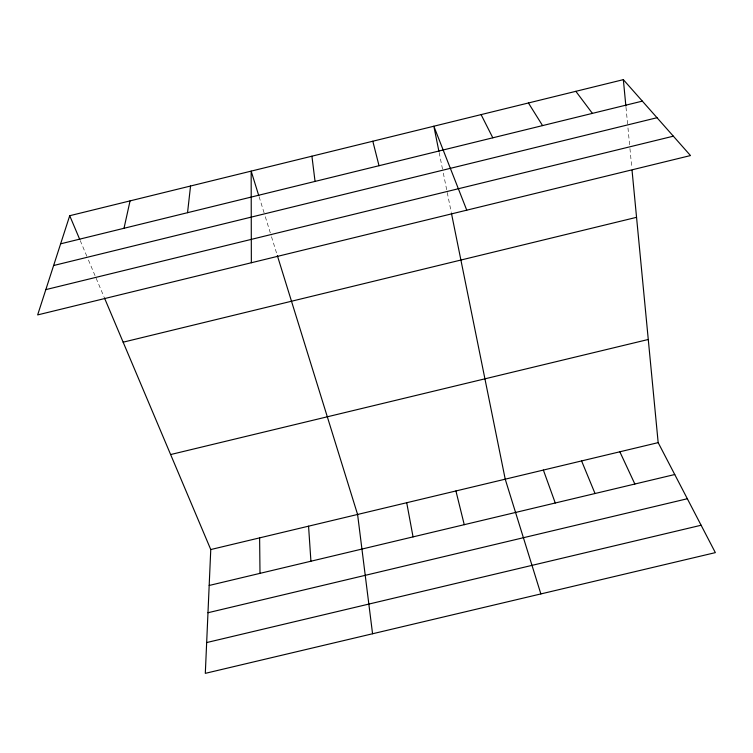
<?xml version="1.0" encoding="UTF-8"?>
<svg xmlns="http://www.w3.org/2000/svg" width="753" height="753" viewBox="0 0 753 753"><rect width="100%" height="100%" fill="white"/><g stroke="black" fill="none" stroke-linecap="round" stroke-linejoin="round"><path stroke-width="0.56" stroke-dasharray="3.77 2.82" d="M80.223 240.574L87.527 257.865M88.44 260.03L103.942 296.729M259.098 196.702L264.614 214.492M265.301 216.713L271.155 235.604M271.494 236.715L277.349 255.596M439.159 152.539L442.858 170.837M443.319 173.124L451.179 211.96M625.988 107.227L627.748 125.61M627.974 127.906L629.837 147.39M629.95 148.529L631.814 168.013"/><path stroke-width="1.13" d="M104.403 297.811L210.765 549.549L205.305 673.351L715.35 552.627L658.169 442.632L632.04 170.3M187.544 212.685L190.547 186.019M124.01 228.272L130.062 200.891M69.718 215.716L37.65 314.914L690.492 155.56L623.343 79.649L69.718 215.716L79.762 239.492M60.635 243.821L642.337 101.128M53.623 265.517L657.021 117.722M45.829 289.623L673.342 136.18M123.153 342.182L636.549 217.325M170.63 454.548L648.267 339.481M210.765 549.549L658.169 442.632M209.183 585.467L674.744 474.522M207.979 612.735L687.338 498.74M206.661 642.563L701.118 525.246M575.838 91.32L592.404 113.374M528.427 102.982L542.565 125.6M481.092 114.616L492.81 137.808M619.851 451.791L634.864 484.028M581.589 460.93L595.03 493.516M466.756 210.172L433.841 126.222L438.924 151.391M543.374 470.06L555.262 502.995M540.861 593.929L505.225 479.181L451.405 213.099M258.75 195.592L251.163 171.119L251.351 262.75M277.349 255.596L357.59 514.459L372.566 633.762M372.81 141.225L379.023 165.716M455.923 490.956L464.253 524.681M406.714 502.722L413.049 536.889M311.921 156.191L315.046 181.407M623.343 79.649L625.875 106.079M308.561 526.178L310.923 561.22M259.616 537.868L260.001 573.353"/></g></svg>
